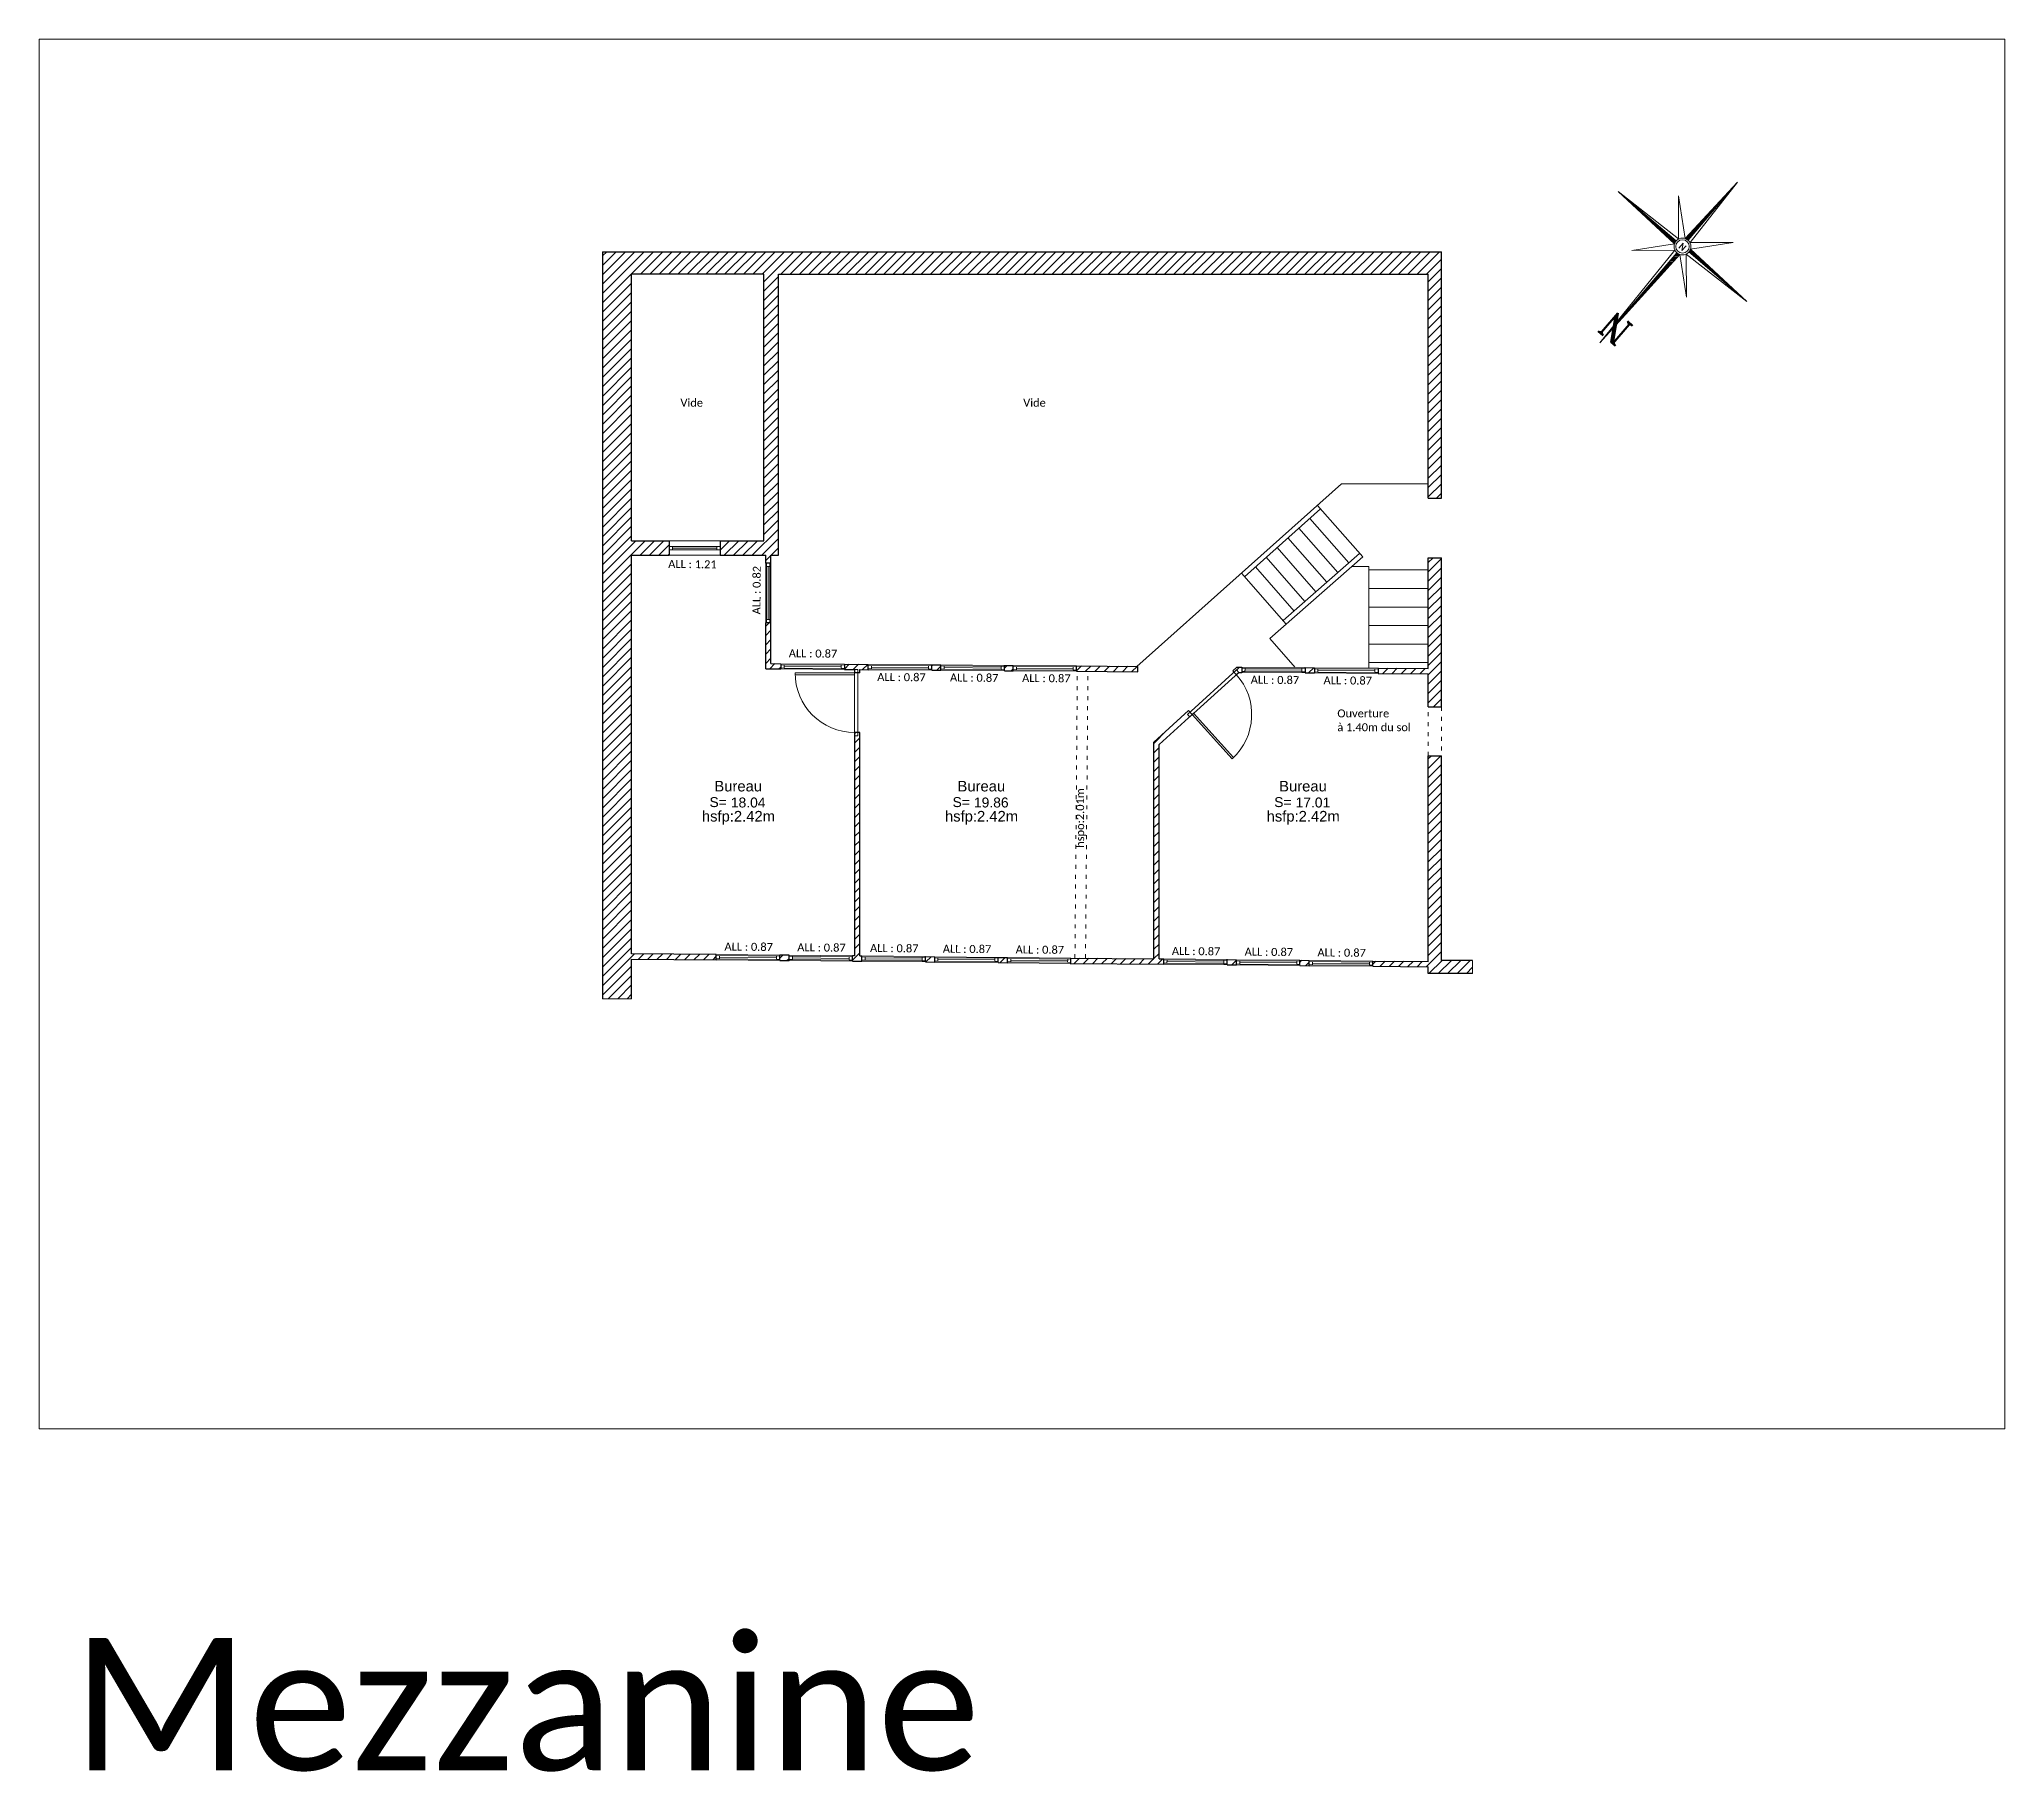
# Model space of a CAD drawing. Header units: millimetres. Extents: x -14819 to 43195, y -10328 to 20814.
# Drawn here: x 586 to 3556, y 7753 to 10371 of the extents above; entities that cross this region are included whole.
import ezdxf
from ezdxf.enums import TextEntityAlignment as Align

# ---------------------------------------------------------------- set-up
doc = ezdxf.new("R2010")
doc.units = ezdxf.units.MM
doc.linetypes.add('ACAD_ISO03W100', pattern=[30, 12, -18])
doc.linetypes.add('Chemin', pattern=[0.5, 0.3, -0.2])
doc.layers.add('10 - Hachures', color=7, linetype='Continuous', lineweight=18, true_color=0x646464)
for name, color, linetype, lineweight in [('_cadre100', 7, 'Continuous', 15), ('_cadre200', 7, 'Continuous', 15), ('_Texte', 7, 'Continuous', 15), ('Escalier', 8, 'Continuous', 18), ('Etiq_Affectation', 7, 'Continuous', 0), ('Etiq_Num_appart', 7, 'Continuous', 0), ('Etiq_Surface', 7, 'Continuous', 0), ('Etiq_Typologie', 7, 'Continuous', 0), ('Etiquette', 7, 'Continuous', 13), ('Menuiserie', 250, 'Continuous', 9), ('Menuiserie_cps', 7, 'Continuous', 15), ('Mur_coupe', 7, 'Continuous', 25), ('Mur_projeté', 8, 'ACAD_ISO03W100', 18), ('Mur_vu', 8, 'Continuous', 18)]:
    doc.layers.add(name, color=color, linetype=linetype, lineweight=lineweight)
for name, color, linetype, lineweight, plot in [('_mur_fantome', 2, 'Continuous', 0, False), ('Etiq_Adresse', 7, 'Continuous', 0, False), ('Etiq_Mesure_ou_non', 7, 'Continuous', 0, False), ('Menuiserie_seuil', 8, 'Continuous', 9, False)]:
    doc.layers.add(name, color=color, linetype=linetype, lineweight=lineweight, plot=plot)
doc.styles.add('Legend', font='calibri.ttf')
doc.styles.add('ROMAND', font='romand', dxfattribs={"height": 6})
doc.styles.add('ROMANT', font='romant', dxfattribs={"width": 1.5, "oblique": 13.5, "height": 2})
doc.styles.get("Standard").update_dxf_attribs({"font": 'arial.ttf'})
pattern_1 = [(45, (-30368.971, 7115.345), (-7.0710678, 7.0710678), [])]

# ---------------------------------------------------------------- blocks, each defined once
blk = doc.blocks.new('Fenetre_96')
blk.add_lwpolyline([(0.05, 0.05), (0.05, 0), (0, 0), (0, 0.05), (0.96, 0.05), (0.96, 0), (0.91, 0), (0.91, 0.05), (0.91, 0.025), (0.05, 0.025), (0.05, 0), (0.91, 0)])
blk = doc.blocks.new('Fenetre_90')
blk.add_lwpolyline([(0.05, 0.05), (0.05, 0), (0, 0), (0, 0.05), (0.9, 0.05), (0.9, 0), (0.85, 0), (0.85, 0.05), (0.85, 0.025), (0.05, 0.025), (0.05, 0), (0.85, 0)])
blk = doc.blocks.new('Fenetre_77')
blk.add_lwpolyline([(0.05, 0.05), (0.05, 0), (0, 0), (0, 0.05), (0.77, 0.05), (0.77, 0), (0.72, 0), (0.72, 0.05), (0.72, 0.025), (0.05, 0.025), (0.05, 0), (0.72, 0)])
blk = doc.blocks.new('Porte_Simple_Droite_90')
at = {"layer": 'Menuiserie_cps', "color": 1, "lineweight": 9}
for points in [[(0, 0), (0, 0.9)], [(0.03, 0.9), (0.03, 0), (0, 0)]]:
    blk.add_lwpolyline(points, dxfattribs=at)
at = {"layer": 'Menuiserie_cps', "lineweight": 9}
blk.add_arc((0, 0), 0.9, 0, 90, dxfattribs=at)
at = {"layer": 'Menuiserie_seuil'}
blk.add_lwpolyline([(-0.05, 0), (0.95, 0), (0.95, -0.05), (-0.05, -0.05)], close=True, dxfattribs=at)
blk = doc.blocks.new('Etiquette_Copro')
at = {"layer": 'Etiq_Adresse'}
blk.add_attdef('ADRESSE', text='', height=0.16, rotation=0.0292, dxfattribs=at).set_placement((0.047, -0.725), align=Align.CENTER)
at = {"layer": 'Etiq_Affectation'}
blk.add_attdef('AFFECTATION', text='', height=0.16, rotation=0.0292, dxfattribs=at).set_placement((0.044, -0.07), align=Align.CENTER)
at = {"layer": 'Etiq_Mesure_ou_non'}
blk.add_attdef('MESURE', text='', height=0.16, rotation=0.0292, dxfattribs=at).set_placement((0.043, 0.616), align=Align.CENTER)
at = {"layer": 'Etiq_Num_appart'}
blk.add_attdef('NUMERO_APPARTEMENT', text='', height=0.16, rotation=0.0292, dxfattribs=at).set_placement((0.047, -0.525), align=Align.CENTER)
at = {"layer": 'Etiq_Surface'}
blk.add_text('S=', height=0.15, rotation=0.0292, dxfattribs=at).set_placement((-0.391, -0.307))
blk.add_attdef('SURFACE', text='', height=0.15, rotation=0.0292, dxfattribs=at).set_placement((-0.068, -0.358), align=Align.BOTTOM_LEFT)
at = {"layer": 'Etiq_Typologie'}
blk.add_attdef('TYPOLOGIE', text='', height=0.16, rotation=0.0292, dxfattribs=at).set_placement((0.047, -0.925), align=Align.CENTER)
blk = doc.blocks.new('*X1')
at = {"color": 0}
for p, q in [((5.658, 3.059), (5.659, 3.061)), ((5.659, 3.042), (5.676, 3.06)), ((5.66, 3.026), (5.693, 3.059)), ((5.661, 3.009), (5.71, 3.059)), ((5.669, 3), (5.727, 3.058)), ((5.687, 3), (5.744, 3.057)), ((5.705, 3), (5.761, 3.056)), ((5.722, 3), (5.778, 3.056)), ((5.74, 3), (5.795, 3.055)), ((5.758, 3), (5.812, 3.054)), ((5.775, 3), (5.829, 3.054)), ((5.793, 3), (5.846, 3.053)), ((5.811, 3), (5.863, 3.052)), ((5.828, 3), (5.88, 3.051)), ((5.846, 3), (5.897, 3.051)), ((5.864, 3), (5.914, 3.05)), ((5.881, 3), (5.931, 3.049)), ((5.899, 3), (5.948, 3.049)), ((5.917, 3), (5.965, 3.048)), ((5.934, 3), (5.982, 3.047)), ((5.952, 3), (5.999, 3.046)), ((5.97, 3), (6.016, 3.046)), ((5.988, 3), (6.033, 3.045)), ((6.005, 3), (6.049, 3.044)), ((6.023, 3), (6.066, 3.044)), ((6.041, 3), (6.083, 3.043)), ((6.058, 3), (6.1, 3.042)), ((6.076, 3), (6.117, 3.041)), ((6.094, 3), (6.134, 3.041)), ((6.111, 3), (6.151, 3.04)), ((6.129, 3), (6.168, 3.039)), ((6.147, 3), (6.185, 3.039)), ((6.164, 3), (6.202, 3.038)), ((6.182, 3), (6.219, 3.037)), ((6.2, 3), (6.236, 3.036)), ((6.217, 3), (6.253, 3.036)), ((6.235, 3), (6.27, 3.035)), ((6.253, 3), (6.287, 3.034)), ((6.27, 3), (6.304, 3.034)), ((6.288, 3), (6.321, 3.033)), ((6.306, 3), (6.338, 3.032)), ((6.323, 3), (6.355, 3.031)), ((6.341, 3), (6.372, 3.031)), ((6.359, 3), (6.389, 3.03)), ((6.376, 3), (6.406, 3.029)), ((6.394, 3), (6.423, 3.029)), ((6.412, 3), (6.44, 3.028)), ((6.429, 3), (6.457, 3.027)), ((6.447, 3), (6.474, 3.026)), ((6.465, 3), (6.491, 3.026)), ((6.483, 3), (6.507, 3.025)), ((6.5, 3), (6.524, 3.024)), ((6.518, 3), (6.541, 3.024)), ((6.536, 3), (6.558, 3.023)), ((6.553, 3), (6.575, 3.022)), ((6.571, 3), (6.592, 3.021)), ((6.589, 3), (6.609, 3.021)), ((6.606, 3), (6.626, 3.02)), ((6.624, 3), (6.643, 3.019)), ((6.642, 3), (6.66, 3.019)), ((6.659, 3), (6.677, 3.018)), ((6.677, 3), (6.694, 3.017)), ((6.695, 3), (6.711, 3.016)), ((6.712, 3), (6.728, 3.016)), ((6.73, 3), (6.745, 3.015)), ((6.748, 3), (6.762, 3.014)), ((6.765, 3), (6.779, 3.014)), ((6.783, 3), (6.796, 3.013)), ((6.801, 3), (6.813, 3.012)), ((6.818, 3), (6.83, 3.011)), ((6.836, 3), (6.847, 3.011)), ((6.854, 3), (6.864, 3.01)), ((6.871, 3), (6.881, 3.009)), ((6.889, 3), (6.898, 3.009)), ((6.907, 3), (6.915, 3.008)), ((6.924, 3), (6.932, 3.007)), ((6.942, 3), (6.949, 3.006)), ((6.96, 3), (6.965, 3.006)), ((6.977, 3), (6.982, 3.005)), ((6.995, 3), (6.999, 3.004)), ((7.013, 3), (7.016, 3.004)), ((7.031, 3), (7.033, 3.003)), ((7.048, 3), (7.05, 3.002)), ((7.066, 3), (7.067, 3.001)), ((7.084, 3), (7.084, 3.001))]:
    blk.add_line(p, q, dxfattribs=at)
blk = doc.blocks.new('*X2')
at = {"color": 0}
for p, q in [((5.5, 2.795), (5.555, 2.85)), ((5.5, 2.813), (5.536, 2.849)), ((5.5, 2.831), (5.516, 2.847)), ((5.5, 2.778), (5.561, 2.838)), ((5.5, 2.76), (5.56, 2.82)), ((5.5, 2.742), (5.559, 2.801)), ((5.5, 2.725), (5.558, 2.783)), ((5.5, 2.707), (5.558, 2.764)), ((5.5, 2.689), (5.557, 2.746)), ((5.5, 2.672), (5.556, 2.728)), ((5.5, 2.654), (5.555, 2.709)), ((5.5, 2.636), (5.554, 2.691)), ((5.5, 2.619), (5.554, 2.672)), ((5.5, 2.601), (5.553, 2.654)), ((5.5, 2.583), (5.552, 2.635)), ((5.5, 2.566), (5.551, 2.617)), ((5.5, 2.548), (5.551, 2.598)), ((5.5, 2.53), (5.55, 2.58)), ((5.5, 2.512), (5.549, 2.561)), ((5.5, 2.495), (5.548, 2.543)), ((5.5, 2.477), (5.547, 2.525)), ((5.5, 2.459), (5.547, 2.506)), ((5.5, 2.442), (5.546, 2.488)), ((5.5, 2.424), (5.545, 2.469)), ((5.5, 2.406), (5.544, 2.451)), ((5.5, 2.389), (5.544, 2.432)), ((5.5, 2.371), (5.543, 2.414)), ((5.5, 2.353), (5.542, 2.395)), ((5.5, 2.336), (5.541, 2.377)), ((5.5, 2.318), (5.54, 2.358)), ((5.5, 2.3), (5.54, 2.34)), ((5.5, 2.283), (5.539, 2.321)), ((5.5, 2.265), (5.538, 2.303)), ((5.5, 2.247), (5.537, 2.285)), ((5.5, 2.23), (5.537, 2.266)), ((5.5, 2.212), (5.536, 2.248)), ((5.5, 2.194), (5.535, 2.229)), ((5.5, 2.177), (5.534, 2.211)), ((5.5, 2.159), (5.533, 2.192)), ((5.5, 2.141), (5.533, 2.174)), ((5.5, 2.124), (5.532, 2.155)), ((5.5, 2.106), (5.531, 2.137)), ((5.5, 2.088), (5.53, 2.118)), ((5.5, 2.071), (5.53, 2.1)), ((5.5, 2.053), (5.529, 2.082)), ((5.5, 2.035), (5.528, 2.063)), ((5.5, 2.017), (5.527, 2.045)), ((5.5, 2), (5.526, 2.026)), ((5.5, 1.982), (5.526, 2.008)), ((5.5, 1.964), (5.525, 1.989)), ((5.5, 1.947), (5.524, 1.971)), ((5.5, 1.929), (5.523, 1.952)), ((5.5, 1.911), (5.523, 1.934)), ((5.5, 1.894), (5.522, 1.915)), ((5.5, 1.876), (5.521, 1.897)), ((5.5, 1.858), (5.52, 1.879)), ((5.5, 1.841), (5.519, 1.86)), ((5.5, 1.823), (5.519, 1.842)), ((5.5, 1.805), (5.518, 1.823)), ((5.5, 1.788), (5.517, 1.805)), ((5.5, 1.77), (5.516, 1.786)), ((5.5, 1.752), (5.516, 1.768)), ((5.5, 1.735), (5.515, 1.749)), ((5.5, 1.717), (5.514, 1.731)), ((5.5, 1.699), (5.513, 1.712)), ((5.5, 1.682), (5.512, 1.694)), ((5.5, 1.664), (5.512, 1.676)), ((5.5, 1.646), (5.511, 1.657)), ((5.5, 1.629), (5.51, 1.639)), ((5.5, 1.611), (5.509, 1.62)), ((5.5, 1.593), (5.509, 1.602)), ((5.5, 1.576), (5.508, 1.583)), ((5.5, 1.558), (5.507, 1.565)), ((5.5, 1.54), (5.506, 1.546)), ((5.5, 1.523), (5.505, 1.528)), ((5.5, 1.505), (5.505, 1.509)), ((5.5, 1.487), (5.504, 1.491)), ((5.5, 1.469), (5.503, 1.473)), ((5.5, 1.452), (5.502, 1.454)), ((5.5, 1.434), (5.502, 1.436)), ((5.5, 1.416), (5.501, 1.417))]:
    blk.add_line(p, q, dxfattribs=at)
blk = doc.blocks.new('*X3')
at = {"color": 0}
for p, q in [((3.901, 3), (3.902, 3)), ((3.918, 2.999), (3.919, 3)), ((3.935, 2.999), (3.937, 3)), ((3.952, 2.998), (3.955, 3)), ((3.969, 2.997), (3.972, 3)), ((3.986, 2.996), (3.99, 3)), ((4.003, 2.996), (4.008, 3)), ((4.02, 2.995), (4.025, 3)), ((4.037, 2.994), (4.043, 3)), ((4.054, 2.994), (4.061, 3)), ((4.071, 2.993), (4.078, 3)), ((4.088, 2.992), (4.096, 3)), ((4.105, 2.991), (4.114, 3)), ((4.122, 2.991), (4.131, 3)), ((4.139, 2.99), (4.149, 3)), ((4.156, 2.989), (4.167, 3)), ((4.173, 2.988), (4.184, 3)), ((4.19, 2.988), (4.202, 3)), ((4.207, 2.987), (4.22, 3)), ((4.224, 2.986), (4.237, 3)), ((4.241, 2.986), (4.255, 3)), ((4.258, 2.985), (4.273, 3)), ((4.275, 2.984), (4.29, 3)), ((4.292, 2.983), (4.308, 3)), ((4.309, 2.983), (4.326, 3)), ((4.326, 2.982), (4.344, 3)), ((4.343, 2.981), (4.361, 3)), ((4.359, 2.981), (4.379, 3)), ((4.376, 2.98), (4.397, 3)), ((4.393, 2.979), (4.414, 3)), ((4.41, 2.978), (4.432, 3)), ((4.427, 2.978), (4.45, 3)), ((4.444, 2.977), (4.467, 3)), ((4.461, 2.976), (4.485, 3)), ((4.478, 2.976), (4.503, 3)), ((4.495, 2.975), (4.52, 3)), ((4.512, 2.974), (4.538, 3)), ((4.529, 2.973), (4.556, 3)), ((4.546, 2.973), (4.573, 3)), ((4.563, 2.972), (4.591, 3)), ((4.58, 2.971), (4.609, 3)), ((4.597, 2.971), (4.626, 3)), ((4.614, 2.97), (4.644, 3)), ((4.631, 2.969), (4.662, 3)), ((4.648, 2.968), (4.679, 3)), ((4.665, 2.968), (4.697, 3)), ((4.682, 2.967), (4.715, 3)), ((4.699, 2.966), (4.732, 3)), ((4.716, 2.966), (4.75, 3)), ((4.733, 2.965), (4.768, 3)), ((4.75, 2.964), (4.785, 3)), ((4.767, 2.963), (4.803, 3)), ((4.784, 2.963), (4.821, 3)), ((4.801, 2.962), (4.838, 3)), ((4.817, 2.961), (4.856, 3)), ((4.834, 2.961), (4.874, 3)), ((4.851, 2.96), (4.892, 3)), ((4.868, 2.959), (4.909, 3)), ((4.885, 2.958), (4.927, 3)), ((4.902, 2.958), (4.945, 3)), ((4.919, 2.957), (4.962, 3)), ((4.936, 2.956), (4.98, 3)), ((4.953, 2.956), (4.998, 3)), ((4.97, 2.955), (5.015, 3)), ((4.987, 2.954), (5.033, 3)), ((5.004, 2.953), (5.051, 3)), ((5.021, 2.953), (5.068, 3)), ((5.038, 2.952), (5.086, 3)), ((5.055, 2.951), (5.104, 3)), ((5.072, 2.951), (5.121, 3)), ((5.089, 2.95), (5.139, 3)), ((5.106, 2.949), (5.157, 3)), ((5.123, 2.948), (5.174, 3)), ((5.14, 2.948), (5.192, 3)), ((5.157, 2.947), (5.21, 3)), ((5.174, 2.946), (5.227, 3)), ((5.191, 2.946), (5.245, 3)), ((5.208, 2.945), (5.263, 3)), ((5.225, 2.944), (5.28, 3)), ((5.242, 2.943), (5.298, 3)), ((5.259, 2.943), (5.316, 3)), ((5.275, 2.942), (5.333, 3)), ((5.292, 2.941), (5.343, 2.992)), ((5.309, 2.941), (5.344, 2.975)), ((5.326, 2.94), (5.345, 2.958)), ((5.343, 2.939), (5.346, 2.941))]:
    blk.add_line(p, q, dxfattribs=at)
blk = doc.blocks.new('*X4')
at = {"color": 0}
for p, q in [((5.494, 5.194), (5.5, 5.199)), ((5.495, 5.23), (5.5, 5.235)), ((5.495, 5.212), (5.5, 5.217)), ((5.496, 5.267), (5.5, 5.27)), ((5.496, 5.248), (5.5, 5.253)), ((5.497, 5.303), (5.5, 5.306)), ((5.497, 5.285), (5.5, 5.288)), ((5.498, 5.339), (5.5, 5.341)), ((5.498, 5.321), (5.5, 5.323)), ((5.499, 5.376), (5.5, 5.376)), ((5.499, 5.357), (5.5, 5.359)), ((5.5, 5.394), (5.5, 5.394)), ((5.484, 4.812), (5.5, 4.828)), ((5.485, 4.849), (5.5, 4.864)), ((5.485, 4.83), (5.5, 4.846)), ((5.486, 4.903), (5.5, 4.917)), ((5.486, 4.885), (5.5, 4.899)), ((5.486, 4.867), (5.5, 4.881)), ((5.487, 4.939), (5.5, 4.952)), ((5.487, 4.921), (5.5, 4.934)), ((5.488, 4.976), (5.5, 4.987)), ((5.488, 4.958), (5.5, 4.97)), ((5.489, 5.012), (5.5, 5.023)), ((5.489, 4.994), (5.5, 5.005)), ((5.49, 5.049), (5.5, 5.058)), ((5.49, 5.03), (5.5, 5.04)), ((5.491, 5.085), (5.5, 5.093)), ((5.491, 5.067), (5.5, 5.076)), ((5.492, 5.121), (5.5, 5.129)), ((5.492, 5.103), (5.5, 5.111)), ((5.493, 5.158), (5.5, 5.164)), ((5.493, 5.139), (5.5, 5.146)), ((5.494, 5.176), (5.5, 5.182)), ((5.474, 4.449), (5.5, 4.475)), ((5.474, 4.431), (5.5, 4.457)), ((5.475, 4.485), (5.5, 4.51)), ((5.475, 4.467), (5.5, 4.492)), ((5.476, 4.522), (5.5, 4.545)), ((5.476, 4.503), (5.5, 4.528)), ((5.477, 4.558), (5.5, 4.581)), ((5.477, 4.54), (5.5, 4.563)), ((5.478, 4.594), (5.5, 4.616)), ((5.478, 4.576), (5.5, 4.598)), ((5.479, 4.631), (5.5, 4.651)), ((5.479, 4.612), (5.5, 4.634)), ((5.48, 4.667), (5.5, 4.687)), ((5.48, 4.649), (5.5, 4.669)), ((5.481, 4.703), (5.5, 4.722)), ((5.481, 4.685), (5.5, 4.705)), ((5.482, 4.74), (5.5, 4.758)), ((5.482, 4.721), (5.5, 4.74)), ((5.483, 4.776), (5.5, 4.793)), ((5.483, 4.758), (5.5, 4.775)), ((5.484, 4.794), (5.5, 4.811)), ((5.463, 4.049), (5.5, 4.086)), ((5.464, 4.085), (5.5, 4.121)), ((5.464, 4.067), (5.5, 4.103)), ((5.465, 4.122), (5.5, 4.156)), ((5.465, 4.104), (5.5, 4.139)), ((5.466, 4.158), (5.5, 4.192)), ((5.466, 4.14), (5.5, 4.174)), ((5.467, 4.194), (5.5, 4.227)), ((5.467, 4.176), (5.5, 4.21)), ((5.468, 4.231), (5.5, 4.263)), ((5.468, 4.213), (5.5, 4.245)), ((5.469, 4.267), (5.5, 4.298)), ((5.469, 4.249), (5.5, 4.28)), ((5.47, 4.303), (5.5, 4.333)), ((5.47, 4.285), (5.5, 4.316)), ((5.471, 4.34), (5.5, 4.369)), ((5.471, 4.322), (5.5, 4.351)), ((5.472, 4.376), (5.5, 4.404)), ((5.472, 4.358), (5.5, 4.386)), ((5.473, 4.413), (5.5, 4.439)), ((5.473, 4.394), (5.5, 4.422)), ((5.453, 3.686), (5.5, 3.732)), ((5.453, 3.667), (5.5, 3.715)), ((5.454, 3.722), (5.5, 3.768)), ((5.454, 3.704), (5.5, 3.75)), ((5.455, 3.758), (5.5, 3.803)), ((5.455, 3.74), (5.5, 3.785)), ((5.456, 3.795), (5.5, 3.838)), ((5.456, 3.777), (5.5, 3.821)), ((5.457, 3.831), (5.5, 3.874)), ((5.457, 3.813), (5.5, 3.856)), ((5.458, 3.867), (5.5, 3.909)), ((5.458, 3.849), (5.5, 3.891)), ((5.459, 3.904), (5.5, 3.944)), ((5.459, 3.886), (5.5, 3.927)), ((5.46, 3.94), (5.5, 3.98)), ((5.46, 3.922), (5.5, 3.962)), ((5.461, 3.976), (5.5, 4.015)), ((5.461, 3.958), (5.5, 3.997)), ((5.462, 4.013), (5.5, 4.05)), ((5.462, 3.995), (5.5, 4.033)), ((5.463, 4.031), (5.5, 4.068)), ((5.443, 3.304), (5.5, 3.361)), ((5.443, 3.286), (5.5, 3.343)), ((5.444, 3.34), (5.5, 3.396)), ((5.444, 3.322), (5.5, 3.379)), ((5.445, 3.377), (5.5, 3.432)), ((5.445, 3.359), (5.5, 3.414)), ((5.446, 3.413), (5.5, 3.467)), ((5.446, 3.395), (5.5, 3.449)), ((5.447, 3.468), (5.5, 3.52)), ((5.447, 3.449), (5.5, 3.502)), ((5.447, 3.431), (5.5, 3.485)), ((5.448, 3.504), (5.5, 3.555)), ((5.448, 3.486), (5.5, 3.538)), ((5.449, 3.54), (5.5, 3.591)), ((5.449, 3.522), (5.5, 3.573)), ((5.45, 3.577), (5.5, 3.626)), ((5.45, 3.558), (5.5, 3.608)), ((5.451, 3.613), (5.5, 3.662)), ((5.451, 3.595), (5.5, 3.644)), ((5.452, 3.649), (5.5, 3.697)), ((5.452, 3.631), (5.5, 3.679)), ((5.439, 3.159), (5.5, 3.22)), ((5.44, 3.195), (5.5, 3.255)), ((5.44, 3.177), (5.5, 3.237)), ((5.441, 3.231), (5.5, 3.29)), ((5.441, 3.213), (5.5, 3.273)), ((5.442, 3.268), (5.5, 3.326)), ((5.442, 3.25), (5.5, 3.308)), ((5.458, 3.16), (5.5, 3.202)), ((5.476, 3.16), (5.5, 3.184)), ((5.494, 3.16), (5.5, 3.167))]:
    blk.add_line(p, q, dxfattribs=at)
blk = doc.blocks.new('ROSEVENT')
for p, q in [((-0.078, 0.142), (-0.017, 2.394)), ((-0.017, 0.154), (-0.017, 2.394)), ((-0.017, 2.394), (0.044, 0.142)), ((-0.696, 0.673), (-0.078, 0.142)), ((-0.165, 0.056), (-0.696, 0.673)), ((0.044, 0.142), (0.662, 0.673)), ((0.662, 0.673), (0.131, 0.056)), ((-1.617, -0.006), (-0.165, 0.056)), ((-0.077, 0.155), (-0.014, 0.155)), ((0.131, 0.056), (1.583, -0.006)), ((0.144, -0.003), (0.141, 0.057)), ((-0.177, -0.006), (-1.617, -0.006)), ((-0.165, -0.067), (-1.617, -0.006)), ((-0.696, -0.684), (-0.165, -0.067)), ((-0.078, -0.153), (-0.696, -0.684)), ((-0.175, -0.003), (-0.171, -0.066)), ((-0.017, -1.606), (-0.078, -0.153)), ((0.044, -0.153), (-0.017, -1.606)), ((-0.017, -0.16), (0.049, -0.154)), ((-0.017, -0.166), (-0.017, -1.606)), ((0.662, -0.684), (0.044, -0.153)), ((1.583, -0.006), (0.131, -0.067)), ((0.131, -0.067), (0.662, -0.684)), ((0.143, -0.006), (1.583, -0.006))]:
    blk.add_line(p, q)
for radius in [0.159, 0.127]:
    blk.add_circle((-0.017, -0.006), radius)
for name in ['*X4', '*X1', '*X3', '*X2']:
    blk.add_blockref(name, (-5.517, -3.006))
for height, style, p in [(0.5, 'ROMANT', (-0.317, 1.744)), (0.122, 'ROMAND', (-0.08, -0.061))]:
    blk.add_text('N', height=height, dxfattribs=dict(style=style)).set_placement(p)
blk = doc.blocks.new('FLNORD')
at = {"xscale": 4, "yscale": 4, "zscale": 4, "rotation": 359.9999991217657}
blk.add_blockref('ROSEVENT', (-0.93, -0.17), dxfattribs=at)

msp = doc.modelspace()

# ---------------------------------------------------------------- hatches: boundary and pattern name
at = {"layer": '10 - Hachures'}
h = msp.add_hatch(dxfattribs=at)
h.set_pattern_fill('_USER', color=256, scale=10, angle=45, pattern_type=0)
h.set_pattern_definition(pattern_1)
h.paths.add_polyline_path([(2685.44, 9677.51), (2705.44, 9677.51), (2705.44, 10050.01), (1437.44, 10050.01), (1437.44, 8921.01), (1481.44, 8921.01), (1481.44, 8981.01), (1609.49, 8979.75), (1609.49, 8987.76), (1481.44, 8989.01), (1481.44, 9591.15), (1538.34, 9591.15), (1538.34, 9613.15), (1481.44, 9613.15), (1481.44, 10016.01), (1681.44, 10016.01), (1681.44, 9613.15), (1615.34, 9613.15), (1615.34, 9591.15), (1684.09, 9591.15), (1684.09, 9579.15), (1692.09, 9579.15), (1692.09, 9591.15), (1703.44, 9591.15), (1703.44, 10016.01), (2685.44, 10016.01)])
h.paths.add_polyline_path([(2705.44, 9587.51), (2685.44, 9587.51), (2685.44, 9420.01), (2609.44, 9420.57), (2609.44, 9412.57), (2685.44, 9412.01), (2685.44, 9362.01), (2705.44, 9362.01)])
h = msp.add_hatch(dxfattribs=at)
h.set_pattern_fill('_USER', color=256, scale=10, angle=45, pattern_type=0)
h.set_pattern_definition(pattern_1)
h.paths.add_polyline_path([(1692.09, 9489.15), (1684.09, 9489.15), (1684.09, 9419.5), (1707.03, 9419.33), (1707.09, 9427.33), (1692.09, 9427.44)], flags=17)
h = msp.add_hatch(dxfattribs=at)
h.set_pattern_fill('_USER', color=256, scale=10, angle=45, pattern_type=0)
h.set_pattern_definition(pattern_1)
h.paths.add_polyline_path([(1839.07, 9426.34), (1803.09, 9426.61), (1803.03, 9418.61), (1818.56, 9418.49), (1818.56, 9413.49), (1826.56, 9413.49), (1826.56, 9418.4), (1839.07, 9418.31)])
h = msp.add_hatch(dxfattribs=at)
h.set_pattern_fill('_USER', color=256, scale=10, angle=45, pattern_type=0)
h.set_pattern_definition(pattern_1)
h.paths.add_polyline_path([(1948.97, 9425.52), (1935.06, 9425.62), (1935.06, 9417.59), (1948.98, 9417.49)])
h = msp.add_hatch(dxfattribs=at)
h.set_pattern_fill('_USER', color=256, scale=10, angle=45, pattern_type=0)
h.set_pattern_definition(pattern_1)
h.paths.add_polyline_path([(2057.97, 9424.7), (2044.97, 9424.8), (2044.97, 9416.77), (2057.98, 9416.68)])
h = msp.add_hatch(dxfattribs=at)
h.set_pattern_fill('_USER', color=256, scale=10, angle=45, pattern_type=0)
h.set_pattern_definition(pattern_1)
h.paths.add_polyline_path([(2246.46, 9423.29), (2153.97, 9423.98), (2153.97, 9415.96), (2246.46, 9415.27)])
h = msp.add_hatch(dxfattribs=at)
h.set_pattern_fill('_USER', color=256, scale=10, angle=45, pattern_type=0)
h.set_pattern_definition(pattern_1)
h.paths.add_polyline_path([(2403.45, 9422.12), (2395.97, 9422.17), (2389.96, 9416.74), (2395.32, 9410.83), (2398.97, 9414.14), (2403.45, 9414.11)], flags=17)
h = msp.add_hatch(dxfattribs=at)
h.set_pattern_fill('_USER', color=256, scale=10, angle=45, pattern_type=0)
h.set_pattern_definition(pattern_1)
h.paths.add_polyline_path([(2513.44, 9421.29), (2499.44, 9421.4), (2499.44, 9413.39), (2513.44, 9413.29)], flags=17)
h = msp.add_hatch(dxfattribs=at)
h.set_pattern_fill('_USER', color=256, scale=10, angle=45, pattern_type=0)
h.set_pattern_definition(pattern_1)
h.paths.add_polyline_path([(2285.55, 8981.11), (2278.55, 8981.17), (2278.56, 9305.16), (2328.59, 9350.44), (2323.21, 9356.37), (2270.56, 9308.75), (2270.55, 8981.25), (2145.46, 8982.48), (2145.46, 8974.48), (2285.55, 8973.11)])
h = msp.add_hatch(dxfattribs=at)
h.set_pattern_fill('_USER', color=256, scale=10, angle=45, pattern_type=0)
h.set_pattern_definition(pattern_1)
h.paths.add_polyline_path([(1829.47, 8985.59), (1826.55, 8985.62), (1826.56, 9323.49), (1818.56, 9323.49), (1818.56, 8985.7), (1815.47, 8985.73), (1815.47, 8977.73), (1829.47, 8977.59)], flags=17)
h = msp.add_hatch(dxfattribs=at)
h.set_pattern_fill('_USER', color=256, scale=10, angle=45, pattern_type=0)
h.set_pattern_definition(pattern_1)
h.paths.add_polyline_path([(2752.44, 8979.01), (2705.44, 8979.01), (2705.44, 9288.01), (2685.44, 9288.01), (2685.44, 8977.17), (2601.54, 8978), (2601.54, 8970), (2685.44, 8969.17), (2685.44, 8959.01), (2752.44, 8959.01)])
h = msp.add_hatch(dxfattribs=at)
h.set_pattern_fill('_USER', color=256, scale=10, angle=45, pattern_type=0)
h.set_pattern_definition(pattern_1)
h.paths.add_polyline_path([(1719.48, 8986.67), (1705.48, 8986.81), (1705.48, 8978.81), (1719.48, 8978.67)], flags=17)
h = msp.add_hatch(dxfattribs=at)
h.set_pattern_fill('_USER', color=256, scale=10, angle=45, pattern_type=0)
h.set_pattern_definition(pattern_1)
h.paths.add_polyline_path([(1939.47, 8984.51), (1925.47, 8984.65), (1925.47, 8976.65), (1939.47, 8976.51)], flags=17)
h = msp.add_hatch(dxfattribs=at)
h.set_pattern_fill('_USER', color=256, scale=10, angle=45, pattern_type=0)
h.set_pattern_definition(pattern_1)
h.paths.add_polyline_path([(2049.46, 8983.43), (2035.46, 8983.57), (2035.46, 8975.57), (2049.46, 8975.43)], flags=17)
h = msp.add_hatch(dxfattribs=at)
h.set_pattern_fill('_USER', color=256, scale=10, angle=45, pattern_type=0)
h.set_pattern_definition(pattern_1)
h.paths.add_polyline_path([(2395.55, 8980.02), (2381.55, 8980.16), (2381.55, 8972.16), (2395.55, 8972.02)])
h = msp.add_hatch(dxfattribs=at)
h.set_pattern_fill('_USER', color=256, scale=10, angle=45, pattern_type=0)
h.set_pattern_definition(pattern_1)
h.paths.add_polyline_path([(2505.55, 8978.94), (2491.54, 8979.08), (2491.54, 8971.08), (2505.55, 8970.94)])

# ---------------------------------------------------------------- linework, layer by layer
at = {"layer": '_cadre100', "flags": 128}
msp.add_lwpolyline([(586.44, 10370.98), (586.44, 8270.98), (3556.44, 8270.98), (3556.44, 10370.98)], close=True, dxfattribs=at)
at = {"layer": '_mur_fantome'}
msp.add_line((1437.44, 8921.01), (1481.44, 8921.01), dxfattribs=at)
at = {"layer": '_mur_fantome', "flags": 128}
msp.add_lwpolyline([(2752.44, 8979.01), (2752.44, 8959.01)], dxfattribs=at)
at = {"layer": '_Texte', "ltscale": 0.1, "flags": 128}
msp.add_lwpolyline([(2600.13, 9310.22, 0, 0, 0), (2634.04, 9310.22, 10, 0, 0), (2658.55, 9310.22, 0, 0, 0)], format="xyseb", dxfattribs=at)
at = {"layer": 'Escalier'}
for p, q in [((2466.02, 9492.44), (2581.69, 9594.1)), ((2445.74, 9465.29), (2586.31, 9588.84)), ((2569.79, 9574.32), (2570.06, 9574.01)), ((2570.06, 9574.01), (2595.44, 9574.01)), ((2595.44, 9574.01), (2595.44, 9420.71))]:
    msp.add_line(p, q, dxfattribs=at)
at = {"layer": 'Escalier', "flags": 128}
for points in [[(2244.99, 9423.3), (2554.44, 9699.01), (2685.44, 9699.01)], [(2407.65, 9558.85), (2522.63, 9661.3)], [(2586.31, 9588.84), (2518.01, 9666.56)], [(2548.64, 9565.05), (2489.78, 9632.03)], [(2565.17, 9579.58), (2506.21, 9646.66)], [(2515.59, 9536.01), (2456.93, 9602.76)], [(2532.12, 9550.53), (2473.35, 9617.39)], [(2470.64, 9487.18), (2403.03, 9564.11)], [(2482.55, 9506.96), (2424.08, 9573.48)], [(2499.07, 9521.48), (2440.5, 9588.12)], [(2595.44, 9569.01), (2685.44, 9569.01)], [(2595.44, 9541.01), (2685.44, 9541.01)], [(2595.44, 9513.01), (2685.44, 9513.01)], [(2595.44, 9485.01), (2685.44, 9485.01)], [(2445.74, 9465.29), (2484.19, 9421.53)], [(2595.44, 9457.01), (2685.44, 9457.01)], [(2595.44, 9429.01), (2685.44, 9429.01)]]:
    msp.add_lwpolyline(points, dxfattribs=at)
for points in [[(2553.17, 9626.55, 0, 0, 0), (2458.53, 9543.37, 20, 0, 0), (2437.5, 9524.89, 0, 0, 0)], [(2640.44, 9420.34, 0, 0, 0), (2640.44, 9541.01, 20, 0, 0), (2640.44, 9569.01, 0, 0, 0)]]:
    msp.add_lwpolyline(points, format="xyseb", dxfattribs=at)
at = {"layer": 'Mur_coupe'}
for p, q in [((1681.44, 9613.15), (1681.44, 10016.01)), ((1703.44, 9591.15), (1703.44, 10016.01)), ((1481.44, 9613.15), (1538.34, 9613.15)), ((1615.34, 9613.15), (1681.44, 9613.15)), ((1615.34, 9591.15), (1684.09, 9591.15)), ((1692.09, 9579.15), (1684.09, 9579.15)), ((1692.09, 9591.15), (1703.44, 9591.15)), ((1692.09, 9489.15), (1684.09, 9489.15)), ((1481.44, 8921.01), (1481.44, 8981.01))]:
    msp.add_line(p, q, dxfattribs=at)
at = {"layer": 'Mur_coupe', "flags": 128}
for points in [[(1437.44, 10050.01), (1437.44, 8921.01)], [(1437.44, 10050.01), (2705.44, 10050.01)], [(2705.44, 9677.51), (2705.44, 10050.01)], [(1681.44, 10016.01), (1481.44, 10016.01)], [(1481.44, 9613.15), (1481.44, 10016.01)], [(1703.44, 10016.01), (2685.44, 10016.01)], [(2685.44, 9677.51), (2685.44, 10016.01)], [(2685.44, 9677.51), (2705.44, 9677.51)], [(1538.34, 9613.15), (1538.34, 9591.15)], [(1615.34, 9613.15), (1615.34, 9591.15)], [(1481.44, 9591.15), (1538.34, 9591.15)], [(1609.49, 8987.76), (1481.44, 8989.01), (1481.44, 9591.15)], [(1684.09, 9579.15), (1684.09, 9591.15)], [(1692.09, 9579.15), (1692.09, 9591.15)], [(2685.44, 9420.01), (2685.44, 9587.51)], [(2685.44, 9587.51), (2705.44, 9587.51)], [(2705.44, 9362.01), (2705.44, 9587.51)], [(1684.09, 9419.5), (1684.09, 9489.15)], [(1692.09, 9427.44), (1692.09, 9489.15)], [(1684.09, 9419.5), (1707.03, 9419.33)], [(1692.09, 9427.44), (1707.09, 9427.33)], [(1707.09, 9427.33), (1707.03, 9419.33)], [(1803.09, 9426.61), (1803.03, 9418.61)], [(1803.03, 9418.61), (1818.56, 9418.49)], [(1803.09, 9426.61), (1839.07, 9426.34)], [(1818.56, 9418.49), (1818.56, 9413.49)], [(1826.56, 9418.4), (1839.07, 9418.31)], [(1826.56, 9413.49), (1826.56, 9418.4)], [(1839.07, 9418.31), (1839.07, 9426.34)], [(1935.06, 9425.62), (1948.97, 9425.52)], [(1935.06, 9417.59), (1935.06, 9425.62)], [(1935.06, 9417.59), (1948.98, 9417.49)], [(1948.98, 9417.49), (1948.97, 9425.52)], [(2044.97, 9424.8), (2057.97, 9424.7)], [(2044.97, 9416.77), (2044.97, 9424.8)], [(2044.97, 9416.77), (2057.98, 9416.68)], [(2057.98, 9416.68), (2057.97, 9424.71)], [(2153.97, 9415.96), (2153.97, 9423.99)], [(2153.97, 9423.98), (2246.46, 9423.29)], [(2153.97, 9415.96), (2246.46, 9415.27)], [(2246.46, 9415.27), (2246.46, 9423.29)], [(2389.94, 9416.77), (2395.32, 9410.83)], [(2389.96, 9416.74), (2395.97, 9422.17)], [(2395.97, 9422.17), (2403.45, 9422.12)], [(2403.45, 9422.12), (2403.45, 9414.11)], [(2499.44, 9421.4), (2513.44, 9421.29)], [(2499.44, 9421.4), (2499.44, 9413.39)], [(2513.44, 9421.29), (2513.44, 9413.29)], [(2609.44, 9420.57), (2685.44, 9420.01)], [(2609.44, 9420.57), (2609.44, 9412.57)], [(1826.56, 9413.49), (1818.5, 9413.49)], [(2395.32, 9410.83), (2398.97, 9414.14)], [(2398.97, 9414.14), (2403.45, 9414.11)], [(2499.44, 9413.39), (2513.44, 9413.29)], [(2609.44, 9412.57), (2685.44, 9412.01)], [(2685.44, 9362.01), (2685.44, 9412.01)], [(2270.55, 8981.25), (2270.56, 9308.75), (2323.21, 9356.37)], [(2323.21, 9356.37), (2328.59, 9350.44)], [(2685.44, 9362.01), (2705.44, 9362.01)], [(2278.56, 9305.16), (2328.59, 9350.44)], [(1826.56, 9323.49), (1818.5, 9323.49)], [(1818.56, 9323.49), (1818.56, 8985.7)], [(1826.55, 8985.62), (1826.56, 9323.49)], [(2278.55, 8981.17), (2278.56, 9305.16)], [(2685.44, 8977.17), (2685.44, 9288.01)], [(2685.44, 9288.01), (2705.44, 9288.01)], [(2752.44, 8979.01), (2705.44, 8979.01), (2705.44, 9288.01)], [(1481.44, 8981.01), (1609.49, 8979.75)], [(1609.49, 8979.75), (1609.49, 8987.76)], [(1719.48, 8986.67), (1705.48, 8986.81)], [(1705.48, 8978.81), (1705.48, 8986.81)], [(1705.48, 8978.81), (1719.48, 8978.67)], [(1719.48, 8978.67), (1719.48, 8986.67)], [(1818.56, 8985.7), (1815.47, 8985.73)], [(1815.47, 8977.73), (1815.47, 8985.73)], [(1815.47, 8977.73), (1829.47, 8977.59)], [(1826.55, 8985.62), (1829.47, 8985.59)], [(1829.47, 8977.59), (1829.47, 8985.59)], [(1925.47, 8984.65), (1939.47, 8984.51)], [(1925.47, 8976.65), (1925.47, 8984.65)], [(1925.47, 8976.65), (1939.47, 8976.51)], [(1939.47, 8976.51), (1939.47, 8984.51)], [(2035.46, 8983.57), (2049.46, 8983.43)], [(2035.46, 8975.57), (2035.46, 8983.57)], [(2035.46, 8975.57), (2049.46, 8975.43)], [(2049.46, 8975.43), (2049.46, 8983.43)], [(2144.46, 8982.49), (2270.55, 8981.25)], [(2144.46, 8974.49), (2285.55, 8973.11)], [(2145.46, 8974.48), (2145.46, 8982.48)], [(2278.55, 8981.17), (2285.55, 8981.11)], [(2285.55, 8973.11), (2285.55, 8981.11)], [(2381.55, 8980.16), (2395.55, 8980.02)], [(2381.55, 8972.16), (2381.55, 8980.16)], [(2381.55, 8972.16), (2395.55, 8972.02)], [(2395.55, 8972.02), (2395.55, 8980.02)], [(2491.54, 8979.08), (2505.55, 8978.94)], [(2491.54, 8971.08), (2491.54, 8979.08)], [(2491.54, 8971.08), (2505.55, 8970.94)], [(2505.55, 8970.94), (2505.55, 8978.94)], [(2601.54, 8978), (2685.52, 8977.17)], [(2601.54, 8970), (2601.54, 8978)], [(2601.54, 8970), (2685.44, 8969.17)], [(2752.44, 8959.01), (2685.44, 8959.01), (2685.44, 8969.17)]]:
    msp.add_lwpolyline(points, dxfattribs=at)
at = {"layer": 'Mur_projeté', "ltscale": 0.5, "flags": 128}
for points in [[(2151.46, 8982.42), (2155.05, 9415.95)], [(2167.45, 8982.27), (2171.05, 9415.83)], [(2685.44, 9288.01), (2685.44, 9362.01)], [(2705.44, 9362.01), (2705.44, 9288.01)]]:
    msp.add_lwpolyline(points, dxfattribs=at)
at = {"layer": 'Mur_vu', "flags": 128}
for points in [[(1538.34, 9613.15), (1615.34, 9613.15)], [(1615.34, 9591.15), (1538.34, 9591.15)], [(1684.09, 9579.15), (1684.09, 9489.15)], [(1692.09, 9489.15), (1692.09, 9579.15)], [(1803.01, 9426.64), (1707.02, 9427.36)], [(1707.03, 9419.33), (1803.01, 9418.61)], [(1935.06, 9425.62), (1839.07, 9426.34)], [(1839.07, 9418.31), (1935.06, 9417.59)], [(2044.97, 9424.8), (1948.97, 9425.52)], [(1948.98, 9417.49), (2044.97, 9416.77)], [(2153.96, 9423.99), (2057.97, 9424.71)], [(2057.98, 9416.68), (2153.96, 9415.96)], [(2499.43, 9421.42), (2403.44, 9422.14)], [(2609.43, 9420.6), (2513.43, 9421.32)], [(2403.45, 9414.11), (2499.43, 9413.39)], [(2513.44, 9413.29), (2609.43, 9412.57)], [(1609.45, 8979.76), (1705.48, 8978.81)], [(1705.48, 8986.81), (1609.49, 8987.76)], [(1719.44, 8978.67), (1815.47, 8977.73)], [(1815.47, 8985.73), (1719.48, 8986.67)], [(1829.43, 8977.59), (1925.46, 8976.65)], [(1925.46, 8984.65), (1829.47, 8985.59)], [(1939.43, 8976.51), (2035.46, 8975.57)], [(2035.46, 8983.57), (1939.47, 8984.51)], [(2049.42, 8975.43), (2145.45, 8974.48)], [(2145.45, 8982.48), (2049.46, 8983.43)], [(2285.52, 8973.11), (2381.55, 8972.16)], [(2381.55, 8980.16), (2285.55, 8981.11)], [(2395.51, 8972.02), (2491.54, 8971.08)], [(2491.54, 8979.08), (2395.55, 8980.02)], [(2505.51, 8970.94), (2601.54, 8970)], [(2601.54, 8978), (2505.55, 8978.94)]]:
    msp.add_lwpolyline(points, dxfattribs=at)

# ---------------------------------------------------------------- block references
at = {"layer": '_cadre200', "xscale": 20, "yscale": 20, "zscale": 499.9999999999999, "rotation": 139.4348280760574}
msp.add_blockref('FLNORD', (3051.87, 10067.93), dxfattribs=at)
at = {"layer": 'Etiquette'}
ref = msp.add_blockref('Etiquette_Copro', (1638.27, 9241.36), dxfattribs=dict(at, xscale=100, yscale=100, zscale=100))
ref.add_attrib('AFFECTATION', 'Bureau', dxfattribs={"layer": 'Etiq_Affectation', "height": 16, "rotation": 0.02922}).set_placement((1642.63, 9234.31), align=Align.CENTER)
ref.add_attrib('SURFACE', '18.04', dxfattribs={"layer": 'Etiq_Surface', "height": 15, "rotation": 0.02922}).set_placement((1631.44, 9205.56), align=Align.BOTTOM_LEFT)
ref.add_attrib('NUMERO_APPARTEMENT', 'hsfp:2.42m', dxfattribs={"layer": 'Etiq_Num_appart', "height": 16, "rotation": 0.02922}).set_placement((1642.93, 9188.84), align=Align.CENTER)
ref = msp.add_blockref('Etiquette_Copro', (2005.62, 9241.36), dxfattribs=dict(at, xscale=100, yscale=100, zscale=100))
ref.add_attrib('AFFECTATION', 'Bureau', dxfattribs={"layer": 'Etiq_Affectation', "height": 16, "rotation": 0.02922}).set_placement((2009.98, 9234.31), align=Align.CENTER)
ref.add_attrib('SURFACE', '19.86', dxfattribs={"layer": 'Etiq_Surface', "height": 15, "rotation": 0.02922}).set_placement((1998.79, 9205.56), align=Align.BOTTOM_LEFT)
ref.add_attrib('NUMERO_APPARTEMENT', 'hsfp:2.42m', dxfattribs={"layer": 'Etiq_Num_appart', "height": 16, "rotation": 0.02922}).set_placement((2010.28, 9188.84), align=Align.CENTER)
ref = msp.add_blockref('Etiquette_Copro', (2491.69, 9241.36), dxfattribs=dict(at, xscale=100, yscale=100, zscale=100))
ref.add_attrib('AFFECTATION', 'Bureau', dxfattribs={"layer": 'Etiq_Affectation', "height": 16, "rotation": 0.02922}).set_placement((2496.05, 9234.31), align=Align.CENTER)
ref.add_attrib('SURFACE', '17.01', dxfattribs={"layer": 'Etiq_Surface', "height": 15, "rotation": 0.02922}).set_placement((2484.85, 9205.56), align=Align.BOTTOM_LEFT)
ref.add_attrib('NUMERO_APPARTEMENT', 'hsfp:2.42m', dxfattribs={"layer": 'Etiq_Num_appart', "height": 16, "rotation": 0.02922}).set_placement((2496.35, 9188.84), align=Align.CENTER)
at = {"layer": 'Menuiserie', "xscale": 100, "yscale": 100, "zscale": 100}
msp.add_blockref('Fenetre_77', (1538.34, 9599.65), dxfattribs=at)
at = {"layer": 'Menuiserie'}
for name, p, xscale, yscale, zscale, rotation in [('Fenetre_90', (1685.59, 9579.15), 100, 100, 100, 270), ('Fenetre_96', (1707.01, 9420.84), 100, 100, 100, 359.5810117499988), ('Porte_Simple_Droite_90', (1818.5, 9413.44), -100, 100, 100, 89.99999994054548), ('Fenetre_96', (1839.05, 9419.82), 100, 100, 100, 359.5810117499988), ('Fenetre_96', (1948.96, 9419), 100, 100, 100, 359.5810117499988), ('Fenetre_96', (2057.96, 9418.19), 100, 100, 100, 359.5810117499988), ('Porte_Simple_Droite_90', (2328.59, 9350.44), -100, 100, 100, 222.1468349365024), ('Fenetre_96', (2403.42, 9415.62), 100, 100, 100, 359.5810117499988), ('Fenetre_96', (2513.42, 9414.8), 100, 100, 100, 359.5810117499988), ('Fenetre_96', (1609.46, 8981.26), 99.99999999999996, 99.99999999999996, 99.99999999999996, 359.4364649454285), ('Fenetre_96', (1719.45, 8980.17), 99.99999999999996, 99.99999999999996, 99.99999999999996, 359.4364649454285), ('Fenetre_96', (1829.45, 8979.09), 99.99999999999996, 99.99999999999996, 99.99999999999996, 359.4364649454285), ('Fenetre_96', (1939.44, 8978.01), 99.99999999999996, 99.99999999999996, 99.99999999999996, 359.4364649454285), ('Fenetre_96', (2049.44, 8976.93), 99.99999999999996, 99.99999999999996, 99.99999999999996, 359.4364649454285), ('Fenetre_96', (2285.53, 8974.61), 99.99999999999996, 99.99999999999996, 99.99999999999996, 359.4364649454285), ('Fenetre_96', (2395.52, 8973.52), 99.99999999999996, 99.99999999999996, 99.99999999999996, 359.4364649454285), ('Fenetre_96', (2505.52, 8972.44), 99.99999999999996, 99.99999999999996, 99.99999999999996, 359.4364649454285)]:
    msp.add_blockref(name, p, dxfattribs=dict(at, xscale=xscale, yscale=yscale, zscale=zscale, rotation=rotation))

# ---------------------------------------------------------------- texts
at = {"layer": '_cadre100', "style": 'Legend'}
msp.add_text('Mezzanine', height=200, dxfattribs=at).set_placement((636.67, 7755.12))
at = {"layer": '_Texte', "linetype": 'Chemin', "ltscale": 0.1, "style": 'Legend'}
for p in [(1555.29, 9815.71), (2073.29, 9815.71)]:
    msp.add_text('Vide', height=12, dxfattribs=at).set_placement(p)
at = {"layer": '_Texte', "ltscale": 0.1, "style": 'Legend'}
for s, p in [('Ouverture', (2547.97, 9346.2)), ('à 1.40m du sol', (2547.97, 9325.34))]:
    msp.add_text(s, height=12, dxfattribs=at).set_placement(p)
at = {"layer": '_Texte', "linetype": 'Chemin', "ltscale": 0.1, "style": 'Legend'}
msp.add_text('hspo:2.01m', height=12, rotation=90, dxfattribs=at).set_placement((2165.29, 9149.1))
at = {"layer": 'Menuiserie_cps', "linetype": 'Chemin', "ltscale": 0.1, "style": 'Legend'}
for s, rotation, p in [('ALL : 1.21', 359.41357, (1536.77, 9572.18)), ('ALL : 0.82', 89.41357, (1676.03, 9501.79)), ('ALL : 0.87', 359.41357, (1719, 9437.15)), ('ALL : 0.87', 359.41357, (1852.7, 9401.41)), ('ALL : 0.87', 359.41357, (1962.61, 9400.59)), ('ALL : 0.87', 359.41357, (2071.6, 9399.78)), ('ALL : 0.87', 359.41357, (2417.07, 9397.21)), ('ALL : 0.87', 359.41357, (2527.07, 9396.39)), ('ALL : 0.87', 359.41357, (1621.79, 8993.89)), ('ALL : 0.87', 359.41357, (1731.78, 8992.8)), ('ALL : 0.87', 359.41357, (1841.78, 8991.72)), ('ALL : 0.87', 359.41357, (1951.77, 8990.64)), ('ALL : 0.87', 359.41357, (2061.77, 8989.56)), ('ALL : 0.87', 359.41357, (2297.86, 8987.24)), ('ALL : 0.87', 359.41357, (2407.85, 8986.16)), ('ALL : 0.87', 359.41357, (2517.85, 8985.07))]:
    msp.add_text(s, height=12, rotation=rotation, dxfattribs=at).set_placement(p)

doc.saveas('drawing.dxf')
